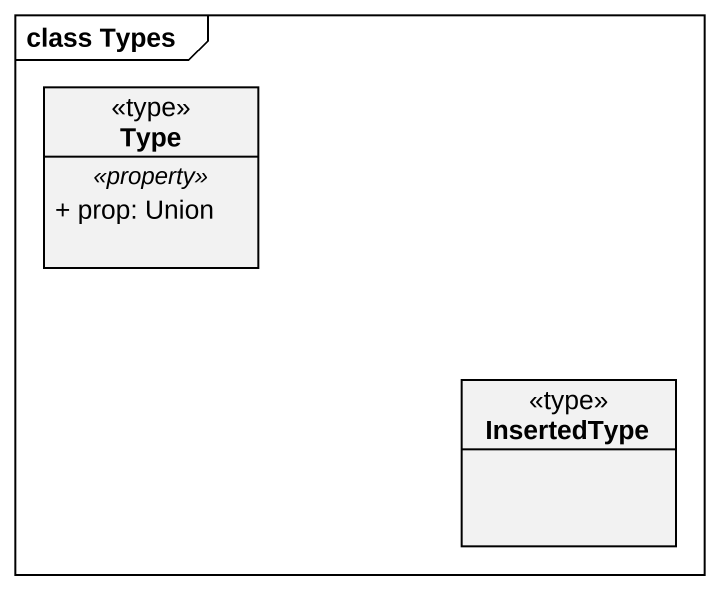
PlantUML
@startuml
mainframe class Types
hide circle
hide empty members
skinparam classAttributeIconSize 0
class Type <<type>> {
  .. <<property>> ..
  + prop: Union
}
class InsertedType <<type>>
@enduml
